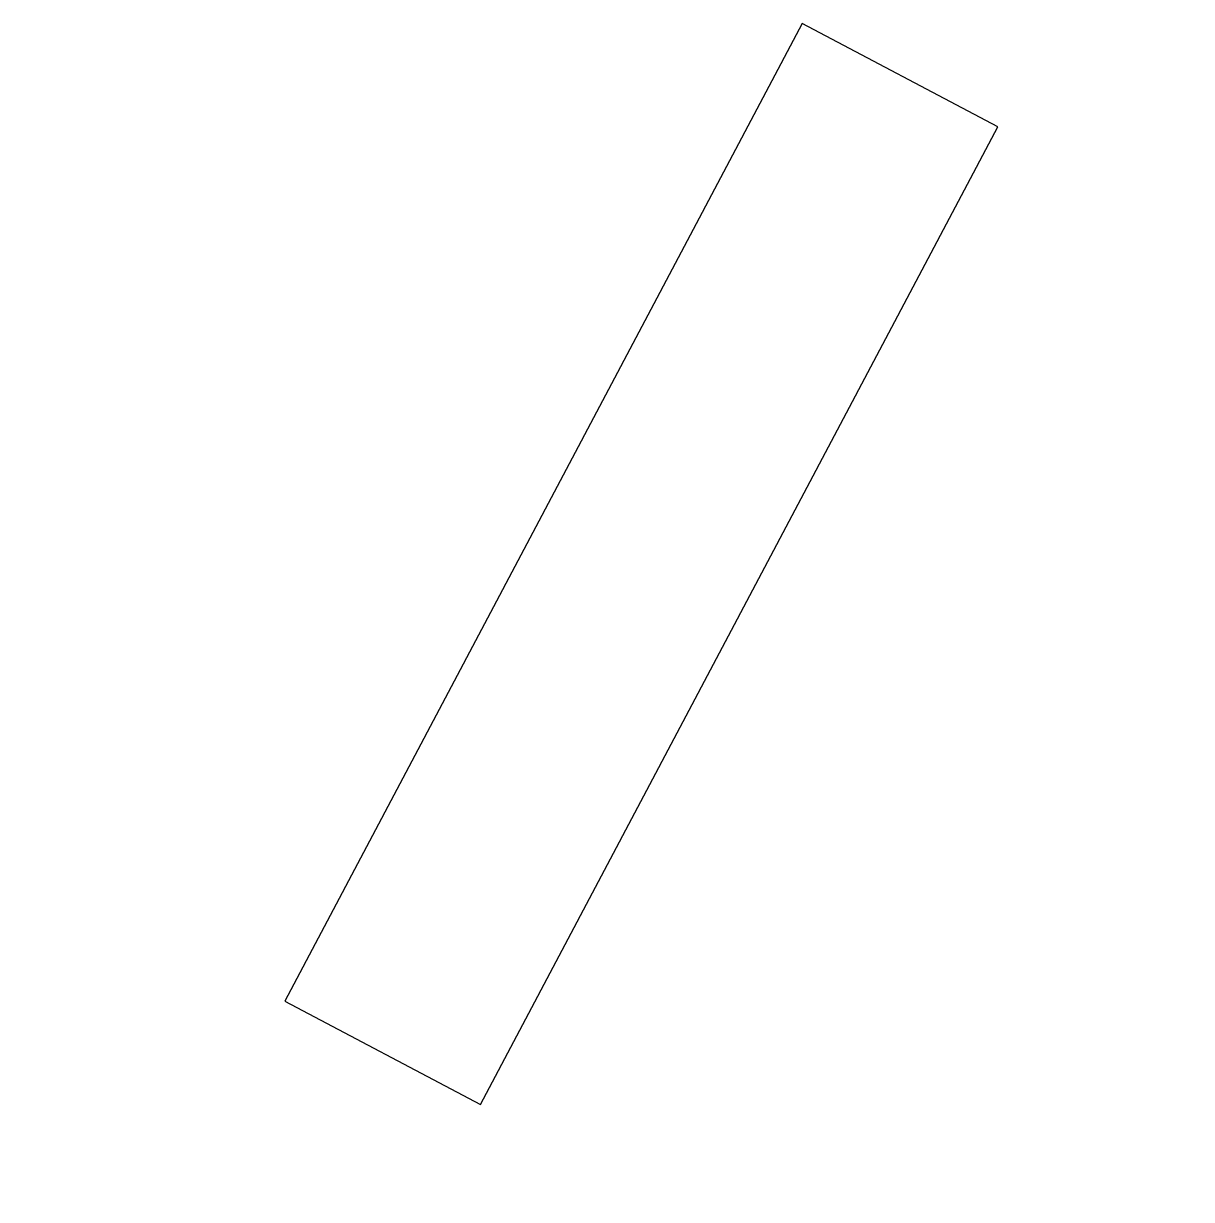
# Model space of a CAD drawing. Header units: millimetres. Extents: x 548 to 674, y 266 to 394.
import ezdxf

# ---------------------------------------------------------------- set-up
doc = ezdxf.new("R2010")
doc.units = ezdxf.units.MM

# ---------------------------------------------------------------- blocks, each defined once
blk = doc.blocks.new('PART', base_point=(10, 5))
blk.add_lwpolyline([(0, 0), (40, 0), (40, 20), (0, 20)], close=True)
blk = doc.blocks.new('OUTER')
at = {"xscale": 2, "yscale": 1.5, "rotation": 30}
blk.add_blockref('PART', (100, 0), dxfattribs=at)

msp = doc.modelspace()

# ---------------------------------------------------------------- block references
at = {"xscale": 1.5, "yscale": 0.8, "rotation": 45}
msp.add_blockref('OUTER', (500, 200), dxfattribs=at)

doc.saveas('drawing.dxf')
